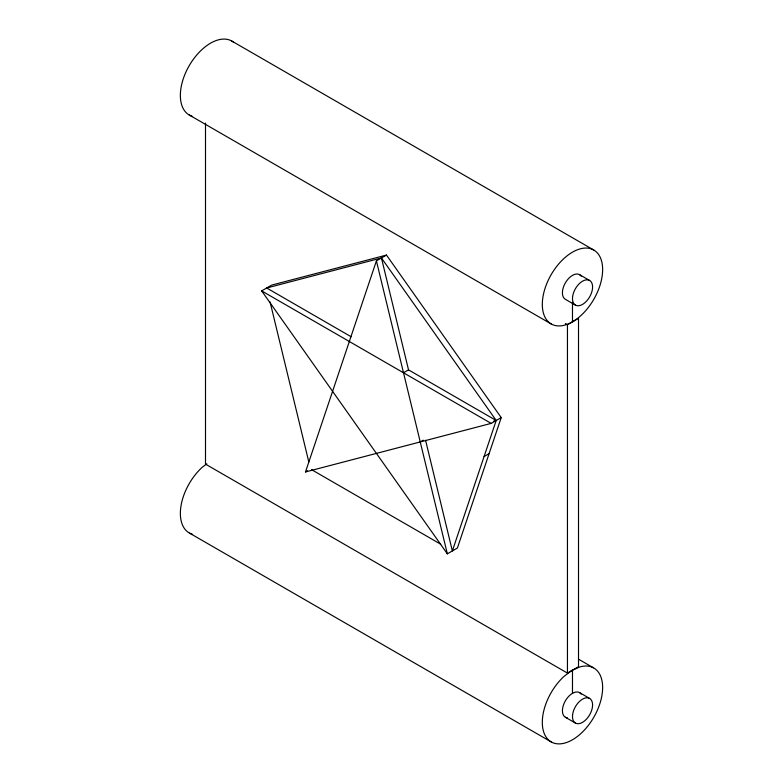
<?xml version="1.0" encoding="UTF-8"?>
<svg xmlns="http://www.w3.org/2000/svg" width="783" height="783" viewBox="0 0 783 783"><rect width="100%" height="100%" fill="white"/><g stroke="black" fill="none" stroke-linecap="round" stroke-linejoin="round"><path stroke-width="1.17" d="M501.218 417.584L491.166 423.388L305.497 471.953L376.417 260.876L386.469 255.072L501.218 417.584L457.389 548.041L447.338 553.845L261.669 290.894L271.73 285.081L386.469 255.072M206.829 463.82L202.22 467.285A42.654 24.625 -60 0 0 180.844 506.904A42.654 24.625 -60 0 0 192.579 534.329M403.509 372.777L408.53 369.879L496.197 420.481L452.359 550.938L425.56 440.212M305.497 471.953L307.513 470.798M565.336 323.506L567.45 324.73L578.51 318.338L578.51 666.705L567.45 673.096L205.498 464.123L205.498 123.088M420.246 441.935L423.26 440.193M484.08 456.538L489.101 453.641M493.828 421.107L496.197 420.481L381.448 257.969L266.7 287.987L351.185 336.768M231.846 41.078L593.808 250.051A42.654 24.625 -60 0 1 580.281 316.126A42.654 24.625 -60 0 1 543.343 294.799A42.654 24.625 -60 0 1 593.808 250.051M579.586 274.676L589.638 280.48A14.221 8.212 -60 0 1 585.136 302.512A14.221 8.212 -60 0 1 572.823 295.397A14.221 8.212 -60 0 1 589.638 280.48M575.427 305.116L565.365 299.312A14.221 8.212 -60 0 1 566.354 281.312A14.221 8.212 -60 0 1 581.182 276.164M189.192 114.964L551.154 323.937M261.669 290.894L491.166 423.388M311.585 469.663L440.721 544.224M578.617 659.247L593.436 667.801M579.586 692.632L589.638 698.436A14.221 8.212 -60 0 1 585.136 720.458A14.221 8.212 -60 0 1 572.823 713.352A14.221 8.212 -60 0 1 589.638 698.436M565.365 717.257L575.427 723.061M189.564 533.125L551.516 742.098M381.448 257.969L408.53 369.879M376.417 260.876L447.338 553.845M270.076 301.954L308.815 461.97M572.481 302.267L572.481 321.823M572.481 670.189L572.481 693.337M567.45 324.73L567.45 673.096M192.158 116.256A42.654 24.625 -60 0 1 188.732 66.516A42.654 24.625 -60 0 1 233.628 42.292M567.45 717.903A14.221 8.212 -60 0 1 565.365 700.844A14.221 8.212 -60 0 1 581.182 694.11M571.962 670.424L564.171 676.258A42.654 24.625 -60 0 0 548.071 739.504A42.654 24.625 -60 0 0 597.478 709.995A42.654 24.625 -60 0 0 579.782 666.94L571.962 670.424"/></g></svg>
